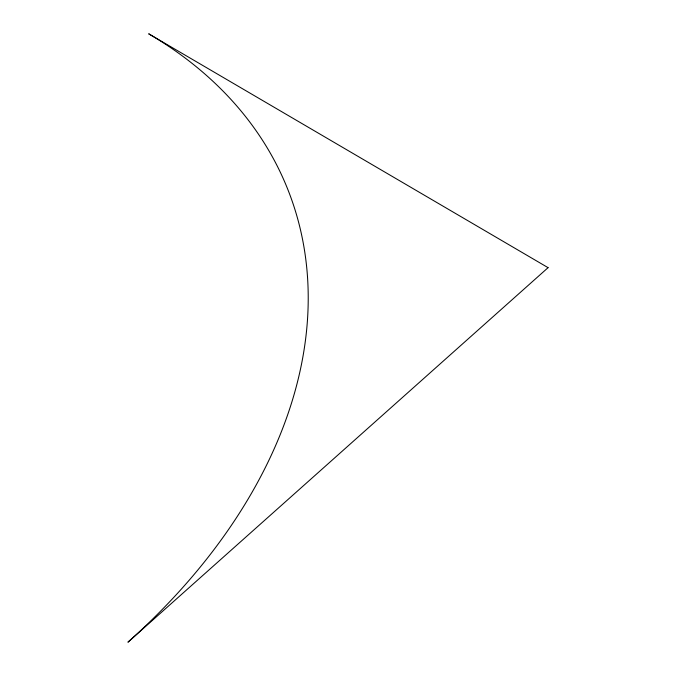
<?xml version="1.0" encoding="UTF-8"?>
<svg xmlns="http://www.w3.org/2000/svg" width="676" height="676" viewBox="0 0 676 676"><rect width="100%" height="100%" fill="white"/><g stroke="black" fill="none" stroke-linecap="round" stroke-linejoin="round"><path stroke-width="1.01" d="M548.075 267.662L127.925 642.2A600.601 412.664 -21.1 0 0 148.686 33.8L548.075 267.662"/></g></svg>
